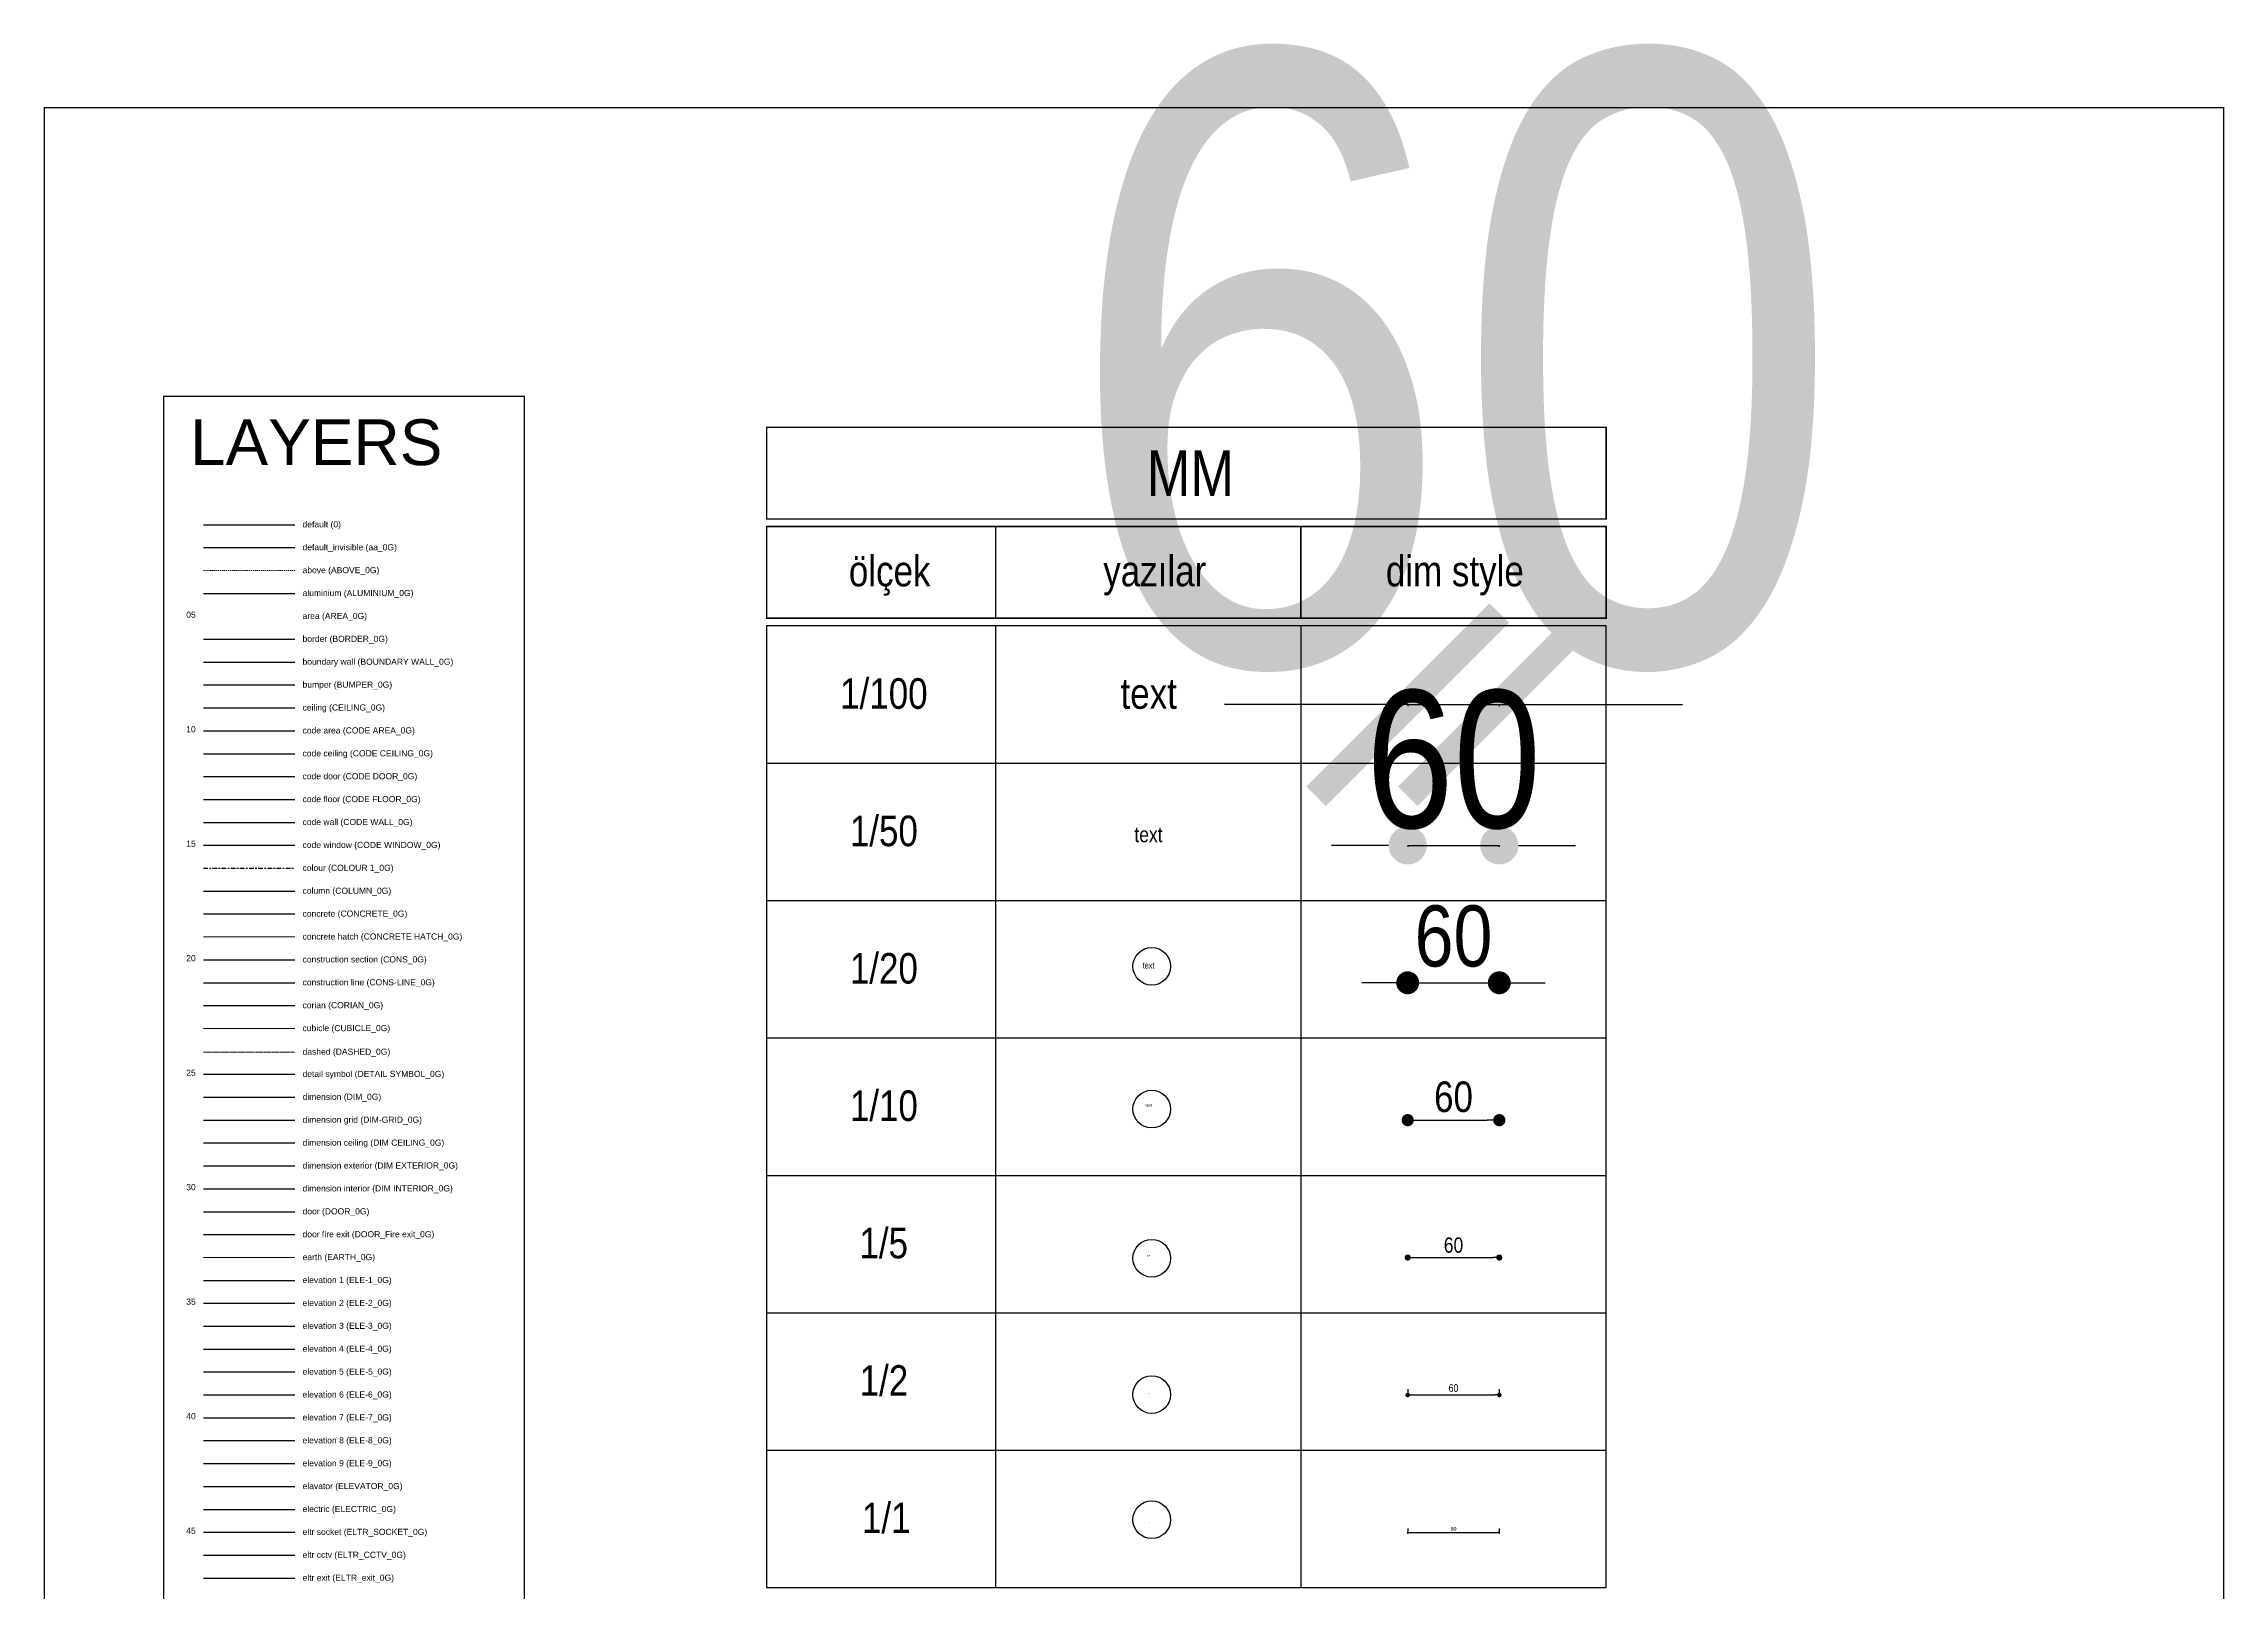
# Model space of a CAD drawing. Header units: millimetres. Extents: x 863 to 22635, y -482 to 12118.
# Drawn here: x 863 to 2292, y 2513 to 3528 of the extents above; entities that cross this region are included whole.
import ezdxf
from ezdxf.enums import TextEntityAlignment as Align

# ---------------------------------------------------------------- set-up
doc = ezdxf.new("R2010")
doc.units = ezdxf.units.MM
doc.header["$PDMODE"] = 35
for name, pattern in [('HIDDENX2', [0.75, 0.5, -0.25]), ('JIS_02_0.7', [1.35, 0.75, -0.6]), ('XKITLINE03', [6, 3, -1, 1, -1])]:
    doc.linetypes.add(name, pattern=pattern)
for name, color, linetype in [('aa_0G', 2, 'Continuous'), ('ALUMINIUM_0G', 145, 'Continuous'), ('BORDER_0G', 200, 'Continuous'), ('BOUNDARY WALL_0G', 162, 'Continuous'), ('BUMPER-0G', 241, 'Continuous'), ('CEILING_0G', 92, 'Continuous'), ('CODE AREA_0G', 7, 'Continuous'), ('CODE CEILING_0G', 151, 'Continuous'), ('CODE DOOR_0G', 195, 'Continuous'), ('CODE FLOOR_0G', 167, 'Continuous'), ('CODE WALL_0G', 52, 'Continuous'), ('CODE WINDOW_0G', 114, 'Continuous'), ('COLOUR 1_0G', 1, 'XKITLINE03'), ('COLUMN_0G', 93, 'Continuous'), ('CONCRETE_0G', 2, 'Continuous'), ('CONS-LINE_0G', 167, 'Continuous'), ('CONS_0G', 150, 'Continuous'), ('CORIAN_0G', 153, 'Continuous'), ('DETAIL SYMBOL_0G', 241, 'Continuous'), ('DIM CEILING_0G', 160, 'Continuous'), ('DIM EXTERIOR_0G', 165, 'Continuous'), ('DIM INTERIOR_0G', 123, 'Continuous'), ('DIM-GRID_0G', 220, 'Continuous'), ('DIM_0G', 20, 'Continuous'), ('DOOR_0G', 43, 'Continuous'), ('DOOR_Fire exit_0G', 43, 'Continuous'), ('ELE-1_0G', 104, 'Continuous'), ('ELE-2_0G', 62, 'Continuous'), ('ELE-3_0G', 53, 'Continuous'), ('ELE-4_0G', 113, 'Continuous'), ('ELE-5_0G', 57, 'Continuous'), ('ELE-6_0G', 23, 'Continuous'), ('ELE-7_0G', 237, 'Continuous'), ('ELE-8_0G', 9, 'Continuous'), ('ELE-9_0G', 119, 'Continuous'), ('ELEVATOR_0G', 101, 'Continuous'), ('NOTE_0G', 242, 'Continuous')]:
    doc.layers.add(name, color=color, linetype=linetype)
for name, color, linetype, lineweight in [('ABOVE_0G', 235, 'JIS_02_0.7', 9), ('CONCRETE HATCH_0G', 252, 'Continuous', 5), ('CUBICLE_0G', 60, 'Continuous', 9), ('EARTH_0G', 25, 'Continuous', 5), ('TXT_0G', 7, 'Continuous', 13)]:
    doc.layers.add(name, color=color, linetype=linetype, lineweight=lineweight)
doc.layers.add('DASHED_0G', color=7, linetype='HIDDENX2', lineweight=5, true_color=0x9ea0a1)
for name, color, linetype, true_color in [('ELECTRIC_0G', 7, 'Continuous', 0xff532b), ('ELTR_CCTV_0G', 7, 'Continuous', 0xfa00bb), ('ELTR_exit_0G', 7, 'Continuous', 0x33dd1d), ('ELTR_SOCKET_0G', 7, 'Continuous', 0x24c8ff)]:
    doc.layers.add(name, color=color, linetype=linetype, true_color=true_color)
doc.styles.add('0G', font='ARIALN.TTF')
doc.styles.add('attdef', font='GOTHIC.TTF')
doc.styles.get("Standard").update_dxf_attribs({"font": 'arial.ttf'})
doc.dimstyles.new('0G_1_100MM', dxfattribs={"dimtxt": 400, "dimasz": 120, "dimexe": 1, "dimexo": 50, "dimgap": 20, "dimtad": 1, "dimdec": 1, "dimzin": 9, "dimtxsty": '0G', "dimblk": 'ARCHTICK', "dimcen": 2, "dimclrd": 256, "dimclre": 256, "dimclrt": 256, "dimadec": 1, "dimazin": 2, "dimtfac": 1, "dimtdec": 1, "dimtix": 1, "dimtmove": 2, "dimatfit": 3, "dimldrblk": 'ARCHTICK', "dimfxl": 150, "dimfxlon": 1, "dimarcsym": 0})
doc.dimstyles.new('0G_1_10MM', dxfattribs={"dimtxt": 20, "dimasz": 8, "dimexe": 1, "dimexo": 30, "dimgap": 5, "dimtad": 1, "dimdec": 0, "dimrnd": 5, "dimzin": 9, "dimtxsty": '0G', "dimblk": 'DOT', "dimcen": 2, "dimclrd": 256, "dimclre": 256, "dimclrt": 256, "dimadec": 1, "dimazin": 2, "dimtfac": 1, "dimtdec": 0, "dimtix": 1, "dimtmove": 2, "dimatfit": 3, "dimldrblk": 'ARCHTICK', "dimfxl": 30, "dimfxlon": 1, "dimarcsym": 0})
doc.dimstyles.new('0G_1_1MM', dxfattribs={"dimtxt": 2.5, "dimasz": 1, "dimexe": 1, "dimexo": 1, "dimgap": 1, "dimtad": 1, "dimdec": 1, "dimzin": 9, "dimtxsty": '0G', "dimblk": 'DOT', "dimcen": 2, "dimclrd": 256, "dimclre": 256, "dimclrt": 256, "dimadec": 1, "dimazin": 2, "dimtfac": 1, "dimtdec": 1, "dimtix": 1, "dimtmove": 2, "dimatfit": 3, "dimldrblk": 'ARCHTICK', "dimfxlon": 1, "dimarcsym": 0})
doc.dimstyles.new('0G_1_20MM', dxfattribs={"dimtxt": 40, "dimasz": 15, "dimexe": 1, "dimexo": 100, "dimgap": 10, "dimtad": 1, "dimdec": 1, "dimzin": 9, "dimtxsty": '0G', "dimblk": 'DOT', "dimcen": 2, "dimclrd": 256, "dimclre": 256, "dimclrt": 256, "dimadec": 1, "dimazin": 2, "dimtfac": 1, "dimtdec": 1, "dimtix": 1, "dimtmove": 2, "dimatfit": 3, "dimldrblk": 'ARCHTICK', "dimfxl": 200, "dimfxlon": 1, "dimarcsym": 0})
doc.dimstyles.new('0G_1_2MM', dxfattribs={"dimtxt": 5, "dimasz": 3, "dimexe": 1, "dimexo": 10, "dimgap": 2, "dimtad": 1, "dimdec": 1, "dimzin": 9, "dimtxsty": '0G', "dimblk": 'DOT', "dimcen": 2, "dimclrd": 256, "dimclre": 256, "dimclrt": 256, "dimadec": 1, "dimazin": 2, "dimtfac": 1, "dimtdec": 1, "dimtix": 1, "dimtmove": 2, "dimatfit": 3, "dimldrblk": 'ARCHTICK', "dimfxl": 5, "dimfxlon": 1, "dimarcsym": 0})
doc.dimstyles.new('0G_1_5 MM', dxfattribs={"dimtxt": 10, "dimasz": 4, "dimexe": 1, "dimexo": 20, "dimgap": 3, "dimtad": 1, "dimdec": 1, "dimzin": 9, "dimtxsty": '0G', "dimblk": 'DOT', "dimcen": 2, "dimclrd": 256, "dimclre": 256, "dimclrt": 256, "dimadec": 1, "dimazin": 2, "dimtfac": 1, "dimtdec": 1, "dimtix": 1, "dimtmove": 2, "dimatfit": 3, "dimldrblk": 'ARCHTICK', "dimfxl": 10, "dimfxlon": 1, "dimarcsym": 0})
doc.dimstyles.new('0G_1_50MM', dxfattribs={"dimtxt": 90, "dimasz": 25, "dimexe": 1, "dimexo": 50, "dimgap": 10, "dimtad": 1, "dimdec": 1, "dimzin": 9, "dimtxsty": '0G', "dimblk": 'DOT', "dimcen": 2, "dimclrd": 256, "dimclre": 256, "dimclrt": 256, "dimadec": 1, "dimazin": 2, "dimtfac": 1, "dimtdec": 1, "dimtix": 1, "dimtmove": 2, "dimatfit": 3, "dimldrblk": 'ARCHTICK', "dimfxl": 100, "dimfxlon": 1, "dimarcsym": 0})

# ---------------------------------------------------------------- blocks, each defined once
blk = doc.blocks.new('_Dot')
at = {"color": 0, "linetype": 'ByBlock', "lineweight": -2}
blk.add_line((-0.5, 0), (-1, 0), dxfattribs=at)
at = {"color": 0, "linetype": 'ByBlock', "const_width": 0.5}
blk.add_lwpolyline([(-0.25, 0, 1), (0.25, 0, 1)], format="xyb", close=True, dxfattribs=at)
blk = doc.blocks.new('*D59')
at = {"layer": 'Defpoints', "color": 0, "transparency": 16777216}
for p in [(893.2, 2062.5), (953.2, 2062.5), (953.2, 2048.6)]:
    blk.add_point(p, dxfattribs=at)
at = {"layer": 'DIM_0G', "lineweight": -2, "transparency": 16777216}
for p, q in [((868.2, 2048.6), (843.2, 2048.6)), ((893.2, 2048.6), (893.2, 2047.6)), ((893.2, 2048.6), (953.2, 2048.6)), ((953.2, 2048.6), (953.2, 2047.6)), ((978.2, 2048.6), (1003.2, 2048.6))]:
    blk.add_line(p, q, dxfattribs=at)
at = {"layer": 'DIM_0G', "lineweight": -2, "transparency": 16777216, "xscale": 25, "yscale": 25, "zscale": 25}
blk.add_blockref('_Dot', (893.2, 2048.6), dxfattribs=at)
at = {"layer": 'DIM_0G', "lineweight": -2, "transparency": 16777216, "xscale": 25, "yscale": 25, "zscale": 25, "rotation": 180}
blk.add_blockref('_Dot', (953.2, 2048.6), dxfattribs=at)
at = {"layer": 'DIM_0G', "transparency": 16777216, "insert": (923.2, 2104.5), "char_height": 90, "attachment_point": 5, "style": '0G'}
blk.add_mtext('60', dxfattribs=at)
blk = doc.blocks.new('_ArchTick')
at = {"color": 0, "linetype": 'ByBlock', "const_width": 0.15}
blk.add_lwpolyline([(-0.5, -0.5), (0.5, 0.5)], dxfattribs=at)
blk = doc.blocks.new('*D60')
at = {"layer": 'Defpoints', "color": 0, "transparency": 16777216}
for p in [(893.2, 2176.1), (953.2, 2176.1), (953.2, 2140.8)]:
    blk.add_point(p, dxfattribs=at)
at = {"layer": 'DIM_0G', "lineweight": -2, "transparency": 16777216}
for p, q in [((893.2, 2140.8), (773.2, 2140.8)), ((893.2, 2140.8), (893.2, 2139.8)), ((893.2, 2140.8), (953.2, 2140.8)), ((953.2, 2140.8), (953.2, 2139.8)), ((953.2, 2140.8), (1073.2, 2140.8))]:
    blk.add_line(p, q, dxfattribs=at)
at = {"layer": 'DIM_0G', "lineweight": -2, "transparency": 16777216, "xscale": 120, "yscale": 120, "zscale": 120}
blk.add_blockref('_ArchTick', (893.2, 2140.8), dxfattribs=at)
at = {"layer": 'DIM_0G', "lineweight": -2, "transparency": 16777216, "xscale": 120, "yscale": 120, "zscale": 120, "rotation": 180}
blk.add_blockref('_ArchTick', (953.2, 2140.8), dxfattribs=at)
at = {"layer": 'DIM_0G', "transparency": 16777216, "insert": (923.2, 2365), "char_height": 400, "attachment_point": 5, "style": '0G'}
blk.add_mtext('60', dxfattribs=at)
blk = doc.blocks.new('*D61')
at = {"layer": 'Defpoints', "color": 0, "transparency": 16777216}
for p in [(893.2, 1882.5), (953.2, 1882.5), (953.2, 1868.6)]:
    blk.add_point(p, dxfattribs=at)
at = {"layer": 'DIM_0G', "lineweight": -2, "transparency": 16777216}
for p, q in [((893.2, 1868.6), (893.2, 1867.6)), ((901.2, 1868.6), (945.2, 1868.6)), ((953.2, 1868.6), (953.2, 1867.6))]:
    blk.add_line(p, q, dxfattribs=at)
at = {"layer": 'DIM_0G', "lineweight": -2, "transparency": 16777216, "xscale": 8, "yscale": 8, "zscale": 8, "rotation": 180}
blk.add_blockref('_Dot', (893.2, 1868.6), dxfattribs=at)
at = {"layer": 'DIM_0G', "lineweight": -2, "transparency": 16777216, "xscale": 8, "yscale": 8, "zscale": 8}
blk.add_blockref('_Dot', (953.2, 1868.6), dxfattribs=at)
at = {"layer": 'DIM_0G', "transparency": 16777216, "insert": (923.2, 1883.8), "char_height": 20, "attachment_point": 5, "style": '0G'}
blk.add_mtext('60', dxfattribs=at)
blk = doc.blocks.new('*D62')
at = {"layer": 'Defpoints', "color": 0, "transparency": 16777216}
for p in [(893.2, 1792.5), (953.2, 1792.5), (953.2, 1778.6)]:
    blk.add_point(p, dxfattribs=at)
at = {"layer": 'DIM_0G', "lineweight": -2, "transparency": 16777216}
for p, q in [((893.2, 1778.6), (893.2, 1777.6)), ((897.2, 1778.6), (949.2, 1778.6)), ((953.2, 1778.6), (953.2, 1777.6))]:
    blk.add_line(p, q, dxfattribs=at)
at = {"layer": 'DIM_0G', "lineweight": -2, "transparency": 16777216, "xscale": 4, "yscale": 4, "zscale": 4, "rotation": 180}
blk.add_blockref('_Dot', (893.2, 1778.6), dxfattribs=at)
at = {"layer": 'DIM_0G', "lineweight": -2, "transparency": 16777216, "xscale": 4, "yscale": 4, "zscale": 4}
blk.add_blockref('_Dot', (953.2, 1778.6), dxfattribs=at)
at = {"layer": 'DIM_0G', "transparency": 16777216, "insert": (923.2, 1786.7), "char_height": 10, "attachment_point": 5, "style": '0G'}
blk.add_mtext('60', dxfattribs=at)
blk = doc.blocks.new('*D63')
at = {"layer": 'Defpoints', "color": 0, "transparency": 16777216}
for p in [(893.2, 1702.5), (953.2, 1702.5), (953.2, 1688.6)]:
    blk.add_point(p, dxfattribs=at)
at = {"layer": 'DIM_0G', "lineweight": -2, "transparency": 16777216}
for p, q in [((893.2, 1692.5), (893.2, 1687.6)), ((896.2, 1688.6), (950.2, 1688.6)), ((953.2, 1692.5), (953.2, 1687.6))]:
    blk.add_line(p, q, dxfattribs=at)
at = {"layer": 'DIM_0G', "lineweight": -2, "transparency": 16777216, "xscale": 3, "yscale": 3, "zscale": 3, "rotation": 180}
blk.add_blockref('_Dot', (893.2, 1688.6), dxfattribs=at)
at = {"layer": 'DIM_0G', "lineweight": -2, "transparency": 16777216, "xscale": 3, "yscale": 3, "zscale": 3}
blk.add_blockref('_Dot', (953.2, 1688.6), dxfattribs=at)
at = {"layer": 'DIM_0G', "transparency": 16777216, "insert": (923.2, 1693.1), "char_height": 5, "attachment_point": 5, "style": '0G'}
blk.add_mtext('60', dxfattribs=at)
blk = doc.blocks.new('*D64')
at = {"layer": 'Defpoints', "color": 0, "transparency": 16777216}
for p in [(893.2, 1612.5), (953.2, 1612.5), (953.2, 1598.6)]:
    blk.add_point(p, dxfattribs=at)
at = {"layer": 'DIM_0G', "lineweight": -2, "transparency": 16777216}
for p, q in [((893.2, 1601.1), (893.2, 1597.6)), ((953.2, 1601.1), (953.2, 1597.6)), ((894.2, 1598.6), (952.2, 1598.6))]:
    blk.add_line(p, q, dxfattribs=at)
at = {"layer": 'DIM_0G', "lineweight": -2, "transparency": 16777216, "rotation": 180}
blk.add_blockref('_Dot', (893.2, 1598.6), dxfattribs=at)
at = {"layer": 'DIM_0G', "lineweight": -2, "transparency": 16777216}
blk.add_blockref('_Dot', (953.2, 1598.6), dxfattribs=at)
at = {"layer": 'DIM_0G', "transparency": 16777216, "insert": (923.2, 1600.9), "char_height": 2.5, "attachment_point": 5, "style": '0G'}
blk.add_mtext('60', dxfattribs=at)
blk = doc.blocks.new('*D74')
at = {"layer": 'Defpoints', "color": 0, "transparency": 16777216}
for p in [(893.2, 1972.5), (953.2, 1972.5), (953.2, 1958.6)]:
    blk.add_point(p, dxfattribs=at)
at = {"layer": 'DIM_0G', "lineweight": -2, "transparency": 16777216}
for p, q in [((878.2, 1958.6), (863.2, 1958.6)), ((893.2, 1958.6), (893.2, 1957.6)), ((893.2, 1958.6), (953.2, 1958.6)), ((953.2, 1958.6), (953.2, 1957.6)), ((968.2, 1958.6), (983.2, 1958.6))]:
    blk.add_line(p, q, dxfattribs=at)
at = {"layer": 'DIM_0G', "lineweight": -2, "transparency": 16777216, "xscale": 15, "yscale": 15, "zscale": 15}
blk.add_blockref('_Dot', (893.2, 1958.6), dxfattribs=at)
at = {"layer": 'DIM_0G', "lineweight": -2, "transparency": 16777216, "xscale": 15, "yscale": 15, "zscale": 15, "rotation": 180}
blk.add_blockref('_Dot', (953.2, 1958.6), dxfattribs=at)
at = {"layer": 'DIM_0G', "transparency": 16777216, "insert": (923.2, 1989), "char_height": 40, "attachment_point": 5, "style": '0G'}
blk.add_mtext('60', dxfattribs=at)
blk = doc.blocks.new('221014_0G_LAYER-SYMBOL')
blk.add_line((104.15, 2258.66), (164.15, 2258.66))
blk.add_lwpolyline([(314.51, 2342.66), (78.08, 2342.66), (78.08, -416.88), (314.51, -416.88)], close=True)
at = {"layer": 'aa_0G'}
blk.add_line((104.15, 2243.66), (164.15, 2243.66), dxfattribs=at)
at = {"layer": 'ABOVE_0G'}
blk.add_line((104.15, 2228.66), (164.15, 2228.66), dxfattribs=at)
at = {"layer": 'ALUMINIUM_0G'}
blk.add_line((104.15, 2213.66), (164.15, 2213.66), dxfattribs=at)
at = {"layer": 'BORDER_0G'}
blk.add_line((104.15, 2183.66), (164.15, 2183.66), dxfattribs=at)
at = {"layer": 'BOUNDARY WALL_0G'}
blk.add_line((104.15, 2168.66), (164.15, 2168.66), dxfattribs=at)
at = {"layer": 'BUMPER-0G'}
blk.add_line((104.15, 2153.66), (164.15, 2153.66), dxfattribs=at)
at = {"layer": 'CEILING_0G'}
blk.add_line((104.15, 2138.66), (164.15, 2138.66), dxfattribs=at)
at = {"layer": 'CODE AREA_0G'}
blk.add_line((104.15, 2123.66), (164.15, 2123.66), dxfattribs=at)
at = {"layer": 'CODE CEILING_0G'}
blk.add_line((104.15, 2108.66), (164.15, 2108.66), dxfattribs=at)
at = {"layer": 'CODE DOOR_0G'}
blk.add_line((104.15, 2093.66), (164.15, 2093.66), dxfattribs=at)
at = {"layer": 'CODE FLOOR_0G'}
blk.add_line((104.15, 2078.66), (164.15, 2078.66), dxfattribs=at)
at = {"layer": 'CODE WALL_0G'}
blk.add_line((104.15, 2063.66), (164.15, 2063.66), dxfattribs=at)
at = {"layer": 'CODE WINDOW_0G'}
blk.add_line((104.15, 2048.66), (164.15, 2048.66), dxfattribs=at)
at = {"layer": 'COLOUR 1_0G'}
blk.add_line((104.15, 2033.66), (164.15, 2033.66), dxfattribs=at)
at = {"layer": 'COLUMN_0G'}
blk.add_line((104.15, 2018.66), (164.15, 2018.66), dxfattribs=at)
at = {"layer": 'CONCRETE HATCH_0G'}
blk.add_line((104.15, 1988.66), (164.15, 1988.66), dxfattribs=at)
at = {"layer": 'CONCRETE_0G'}
blk.add_line((104.15, 2003.66), (164.15, 2003.66), dxfattribs=at)
at = {"layer": 'CONS-LINE_0G'}
blk.add_line((104.15, 1958.66), (164.15, 1958.66), dxfattribs=at)
at = {"layer": 'CONS_0G'}
blk.add_line((104.15, 1973.66), (164.15, 1973.66), dxfattribs=at)
at = {"layer": 'CORIAN_0G', "linetype": 'ByBlock'}
blk.add_line((104.15, 1943.66), (164.15, 1943.66), dxfattribs=at)
at = {"layer": 'CUBICLE_0G', "linetype": 'ByBlock'}
blk.add_line((104.15, 1928.66), (164.15, 1928.66), dxfattribs=at)
at = {"layer": 'DASHED_0G'}
blk.add_lwpolyline([(104.15, 1913.21), (164.15, 1913.21)], dxfattribs=at)
at = {"layer": 'DETAIL SYMBOL_0G'}
blk.add_line((104.15, 1898.66), (164.15, 1898.66), dxfattribs=at)
at = {"layer": 'DIM CEILING_0G'}
blk.add_line((104.15, 1853.66), (164.15, 1853.66), dxfattribs=at)
at = {"layer": 'DIM EXTERIOR_0G'}
blk.add_line((104.15, 1838.66), (164.15, 1838.66), dxfattribs=at)
at = {"layer": 'DIM INTERIOR_0G'}
blk.add_line((104.15, 1823.66), (164.15, 1823.66), dxfattribs=at)
at = {"layer": 'DIM-GRID_0G'}
blk.add_line((104.15, 1868.66), (164.15, 1868.66), dxfattribs=at)
at = {"layer": 'DIM_0G'}
blk.add_line((104.15, 1883.66), (164.15, 1883.66), dxfattribs=at)
at = {"layer": 'DIM_0G', "const_width": 1}
blk.add_lwpolyline([(0, -439.09), (1427.74, -439.09), (1427.74, 2531.85), (0, 2531.85)], close=True, dxfattribs=at)
at = {"layer": 'DIM_0G'}
for centre in [(725.47, 1969.37), (725.47, 1875.84), (725.47, 1778.17), (725.47, 1688.83), (725.47, 1606.9)]:
    blk.add_circle(centre, 12.34, dxfattribs=at)
at = {"layer": 'DOOR_0G'}
blk.add_line((104.15, 1808.66), (164.15, 1808.66), dxfattribs=at)
at = {"layer": 'DOOR_Fire exit_0G'}
blk.add_line((104.15, 1793.66), (164.15, 1793.66), dxfattribs=at)
at = {"layer": 'EARTH_0G'}
blk.add_line((104.15, 1778.66), (164.15, 1778.66), dxfattribs=at)
at = {"layer": 'ELE-1_0G'}
blk.add_line((104.15, 1763.66), (164.15, 1763.66), dxfattribs=at)
at = {"layer": 'ELE-2_0G'}
blk.add_line((104.15, 1748.66), (164.15, 1748.66), dxfattribs=at)
at = {"layer": 'ELE-3_0G'}
blk.add_line((104.15, 1733.66), (164.15, 1733.66), dxfattribs=at)
at = {"layer": 'ELE-4_0G'}
blk.add_line((104.15, 1718.66), (164.15, 1718.66), dxfattribs=at)
at = {"layer": 'ELE-5_0G'}
blk.add_line((104.15, 1703.66), (164.15, 1703.66), dxfattribs=at)
at = {"layer": 'ELE-6_0G'}
blk.add_line((104.15, 1688.66), (164.15, 1688.66), dxfattribs=at)
at = {"layer": 'ELE-7_0G'}
blk.add_line((104.15, 1673.66), (164.15, 1673.66), dxfattribs=at)
at = {"layer": 'ELE-8_0G'}
blk.add_line((104.15, 1658.66), (164.15, 1658.66), dxfattribs=at)
at = {"layer": 'ELE-9_0G'}
blk.add_line((104.15, 1643.66), (164.15, 1643.66), dxfattribs=at)
at = {"layer": 'ELECTRIC_0G'}
blk.add_line((104.15, 1613.66), (164.15, 1613.66), dxfattribs=at)
at = {"layer": 'ELEVATOR_0G'}
blk.add_line((104.15, 1628.66), (164.15, 1628.66), dxfattribs=at)
at = {"layer": 'ELTR_CCTV_0G'}
blk.add_line((104.15, 1583.66), (164.15, 1583.66), dxfattribs=at)
at = {"layer": 'ELTR_exit_0G'}
blk.add_line((104.15, 1568.66), (164.15, 1568.66), dxfattribs=at)
at = {"layer": 'ELTR_SOCKET_0G'}
blk.add_line((104.15, 1598.66), (164.15, 1598.66), dxfattribs=at)
at = {"layer": 'NOTE_0G'}
for p, q in [((623.21, 2192.43), (623.21, 1562.43)), ((823.21, 2192.43), (823.21, 1562.43)), ((473.21, 2102.43), (1023.21, 2102.43)), ((473.21, 2012.43), (1023.21, 2012.43)), ((473.21, 1922.43), (1023.21, 1922.43)), ((473.21, 1832.43), (1023.21, 1832.43)), ((473.21, 1742.43), (1023.21, 1742.43)), ((473.21, 1652.43), (1023.21, 1652.43)), ((473.21, 1562.43), (1023.21, 1562.43))]:
    blk.add_line(p, q, dxfattribs=at)
at = {"layer": 'NOTE_0G', "linetype": 'Continuous', "const_width": 1}
for points in [[(1023.21, 2322.43), (473.21, 2322.43), (473.21, 2262.43), (1023.21, 2262.43)], [(623.21, 2197.43), (473.21, 2197.43), (473.21, 2257.43), (623.21, 2257.43)], [(623.21, 2197.43), (823.21, 2197.43), (823.21, 2257.43), (623.21, 2257.43)], [(823.21, 2197.43), (1023.21, 2197.43), (1023.21, 2257.43), (823.21, 2257.43)]]:
    blk.add_lwpolyline(points, close=True, dxfattribs=at)
at = {"layer": 'NOTE_0G'}
blk.add_lwpolyline([(1023.21, 1562.43), (1023.21, 2192.43), (473.21, 2192.43), (473.21, 1562.43)], dxfattribs=at)
for s, width, gutter_width, insert, char_height, attachment_point in [('LAYERS', 141.0614, 1.25, (178.08, 2327.66), 30, 2), ('default (0)', 145.3597, 6, (169.15, 2260.91), 4, 1), ('default_invisible (aa_0G)', 145.3597, 6, (169.15, 2245.91), 4, 1), ('above (ABOVE_0G)', 145.3597, 6, (169.15, 2230.91), 4, 1), ('aluminium (ALUMINIUM_0G)', 145.3597, 6, (169.15, 2215.91), 4, 1), ('05', 6.2187, 6, (99.15, 2197.66), 4, 9), ('area (AREA_0G)', 145.3597, 6, (169.15, 2200.91), 4, 1), ('border (BORDER_0G)', 145.3597, 6, (169.15, 2185.91), 4, 1), ('boundary wall (BOUNDARY WALL_0G)', 145.3597, 6, (169.15, 2170.91), 4, 1), ('bumper (BUMPER_0G)', 145.3597, 6, (169.15, 2155.91), 4, 1), ('ceiling (CEILING_0G)', 145.3597, 6, (169.15, 2140.91), 4, 1), ('10', 6.2187, 6, (99.15, 2122.66), 4, 9), ('code area (CODE AREA_0G)', 145.3597, 6, (169.15, 2125.91), 4, 1), ('code ceiling (CODE CEILING_0G)', 145.3597, 6, (169.15, 2110.91), 4, 1), ('code door (CODE DOOR_0G)', 145.3597, 6, (169.15, 2095.91), 4, 1), ('code floor (CODE FLOOR_0G)', 145.3597, 6, (169.15, 2080.91), 4, 1), ('code wall (CODE WALL_0G)', 145.3597, 6, (169.15, 2065.91), 4, 1), ('15', 6.2187, 6, (99.15, 2047.66), 4, 9), ('code window (CODE WINDOW_0G)', 145.3597, 6, (169.15, 2050.91), 4, 1), ('colour (COLOUR 1_0G)', 145.3597, 6, (169.15, 2035.91), 4, 1), ('column (COLUMN_0G)', 145.3597, 6, (169.15, 2020.91), 4, 1), ('concrete (CONCRETE_0G)', 145.3597, 6, (169.15, 2005.91), 4, 1), ('concrete hatch (CONCRETE HATCH_0G)', 145.3597, 6, (169.15, 1990.91), 4, 1), ('20', 6.2187, 6, (99.15, 1972.66), 4, 9), ('construction section (CONS_0G)', 145.3597, 6, (169.15, 1975.91), 4, 1), ('construction line (CONS-LINE_0G)', 145.3597, 6, (169.15, 1960.91), 4, 1), ('corian (CORIAN_0G)', 145.3597, 6, (169.15, 1945.91), 4, 1), ('cubicle (CUBICLE_0G)', 145.3597, 6, (169.15, 1930.91), 4, 1), ('dashed (DASHED_0G)', 145.3597, 6, (169.15, 1915.46), 4, 1), ('25', 6.2187, 6, (99.15, 1897.66), 4, 9), ('detail symbol (DETAIL SYMBOL_0G)', 145.3597, 6, (169.15, 1900.91), 4, 1), ('dimension (DIM_0G)', 145.3597, 6, (169.15, 1885.91), 4, 1), ('dimension grid (DIM-GRID_0G)', 145.3597, 6, (169.15, 1870.91), 4, 1), ('dimension ceiling (DIM CEILING_0G)', 145.3597, 6, (169.15, 1855.91), 4, 1), ('dimension exterior (DIM EXTERIOR_0G)', 145.3597, 6, (169.15, 1840.91), 4, 1), ('30', 6.2187, 6, (99.15, 1822.66), 4, 9), ('dimension interior (DIM INTERIOR_0G)', 145.3597, 6, (169.15, 1825.91), 4, 1), ('door (DOOR_0G)', 145.3597, 6, (169.15, 1810.91), 4, 1), ('door fire exit (DOOR_Fire exit_0G)', 145.3597, 6, (169.15, 1795.91), 4, 1), ('earth (EARTH_0G)', 145.3597, 6, (169.15, 1780.91), 4, 1), ('elevation 1 (ELE-1_0G)', 145.3597, 6, (169.15, 1765.91), 4, 1), ('35', 6.2187, 6, (99.15, 1747.66), 4, 9), ('elevation 2 (ELE-2_0G)', 145.3597, 6, (169.15, 1750.91), 4, 1), ('elevation 3 (ELE-3_0G)', 145.3597, 6, (169.15, 1735.91), 4, 1), ('elevation 4 (ELE-4_0G)', 145.3597, 6, (169.15, 1720.91), 4, 1), ('elevation 5 (ELE-5_0G)', 145.3597, 6, (169.15, 1705.91), 4, 1), ('elevation 6 (ELE-6_0G)', 145.3597, 6, (169.15, 1690.91), 4, 1), ('40', 6.2187, 6, (99.15, 1672.66), 4, 9), ('elevation 7 (ELE-7_0G)', 145.3597, 6, (169.15, 1675.91), 4, 1), ('elevation 8 (ELE-8_0G)', 81.8883, 6, (169.15, 1660.91), 4, 1), ('elevation 9 (ELE-9_0G)', 95.3525, 6, (169.15, 1645.91), 4, 1), ('elavator (ELEVATOR_0G)', 145.3597, 6, (169.15, 1630.91), 4, 1), ('electric (ELECTRIC_0G)', 145.3597, 6, (169.15, 1615.91), 4, 1), ('45', 6.2187, 6, (99.15, 1597.66), 4, 9), ('eltr socket (ELTR_SOCKET_0G)', 145.3597, 6, (169.15, 1600.91), 4, 1), ('eltr cctv (ELTR_CCTV_0G)', 145.3597, 6, (169.15, 1585.91), 4, 1), ('eltr exit (ELTR_exit_0G)', 145.3597, 6, (169.15, 1570.91), 4, 1)]:
    blk.add_mtext_dynamic_manual_height_columns(s, width=width, gutter_width=gutter_width, heights=[0], dxfattribs=dict(insert=insert, char_height=char_height, attachment_point=attachment_point))
at = {"color": 0, "style": 'attdef', "flags": 4}
for tag, p in [('W1', (781.66, 1512.9)), ('F1', (781.66, 1435.4)), ('C1', (781.66, 1368.08)), ('M1', (781.66, 1309.9))]:
    blk.add_attdef(tag, text='', height=1.1, dxfattribs=at).set_placement(p, align=Align.MIDDLE_CENTER)
at = {"layer": 'TXT_0G', "attachment_point": 1, "style": '0G'}
for s, insert, char_height, width in [('\\pi248.93929;MM', (473.21, 2307.43), 30, 550), ('\\pi386.71;ölçek', (140.36, 2238.31), 20, 150), ('\\pi578.52;yazılar', (115.23, 2238.31), 20, 200), ('\\pi55.66849;dim style', (823.21, 2238.31), 20, 200), ('\\pi48.12415;1/100', (473.21, 2158.08), 20, 150), ('\\pi81.82128;text', (623.21, 2158.08), 20, 200), ('\\pi54.49523;1/50', (473.21, 2068.08), 20, 150), ('\\pi90.91064;text', (623.21, 2060.7), 10, 200), ('\\pi54.49523;1/20', (473.21, 1978.08), 20, 150), ('\\pi96.36426;text', (623.21, 1971.95), 4, 200), ('\\pi54.49523;1/10', (473.21, 1888.08), 20, 150), ('\\pi98.18213;text', (623.21, 1879.34), 2, 200), ('\\pi60.77763;1/5', (473.21, 1798.08), 20, 150), ('\\pi99.09106;text', (623.21, 1780.42), 1, 200), ('\\pi60.90723;1/2', (473.21, 1708.08), 20, 150), ('\\pi99.54553;text', (623.21, 1689.89), 0.5, 200), ('\\pi62.42156;1/1', (473.21, 1618.08), 20, 150), ('\\pi98.75887;text', (625.23, 1605.29), 0.25, 197.9722)]:
    blk.add_mtext(s, dxfattribs=dict(at, insert=insert, char_height=char_height, width=width))
at = {"layer": 'DIM_0G'}
dim = blk.add_linear_dim(base=(953.21, 2140.76), p1=(893.21, 2176.08), p2=(953.21, 2176.08), dimstyle='0G_1_100MM', dxfattribs=at)
dim.commit()
dim.dimension.update_dxf_attribs({"geometry": '*D60', "text_midpoint": (923.21, 2364.99)})
for p1, p2, dimstyle, picture, middle in [((893.21, 2062.52), (953.21, 2062.52), '0G_1_50MM', '*D59', (923.21, 2104.53)), ((893.21, 1972.52), (953.21, 1972.52), '0G_1_20MM', '*D74', (923.21, 1989)), ((893.21, 1882.52), (953.21, 1882.52), '0G_1_10MM', '*D61', (923.21, 1883.79)), ((893.21, 1792.52), (953.21, 1792.52), '0G_1_5 MM', '*D62', (923.21, 1786.69)), ((893.21, 1702.52), (953.21, 1702.52), '0G_1_2MM', '*D63', (923.21, 1693.13)), ((893.21, 1612.52), (953.21, 1612.52), '0G_1_1MM', '*D64', (923.21, 1600.86))]:
    dim = blk.add_aligned_dim(p1=p1, p2=p2, distance=-13.94, dimstyle=dimstyle, dxfattribs=at)
    dim.commit()
    dim.dimension.update_dxf_attribs({"geometry": picture, "text_midpoint": middle})

msp = doc.modelspace()

# ---------------------------------------------------------------- block references
at = {"layer": 'DIM_0G'}
msp.add_blockref('221014_0G_LAYER-SYMBOL', (863.5, 953.89), dxfattribs=at)

doc.saveas('drawing.dxf')
